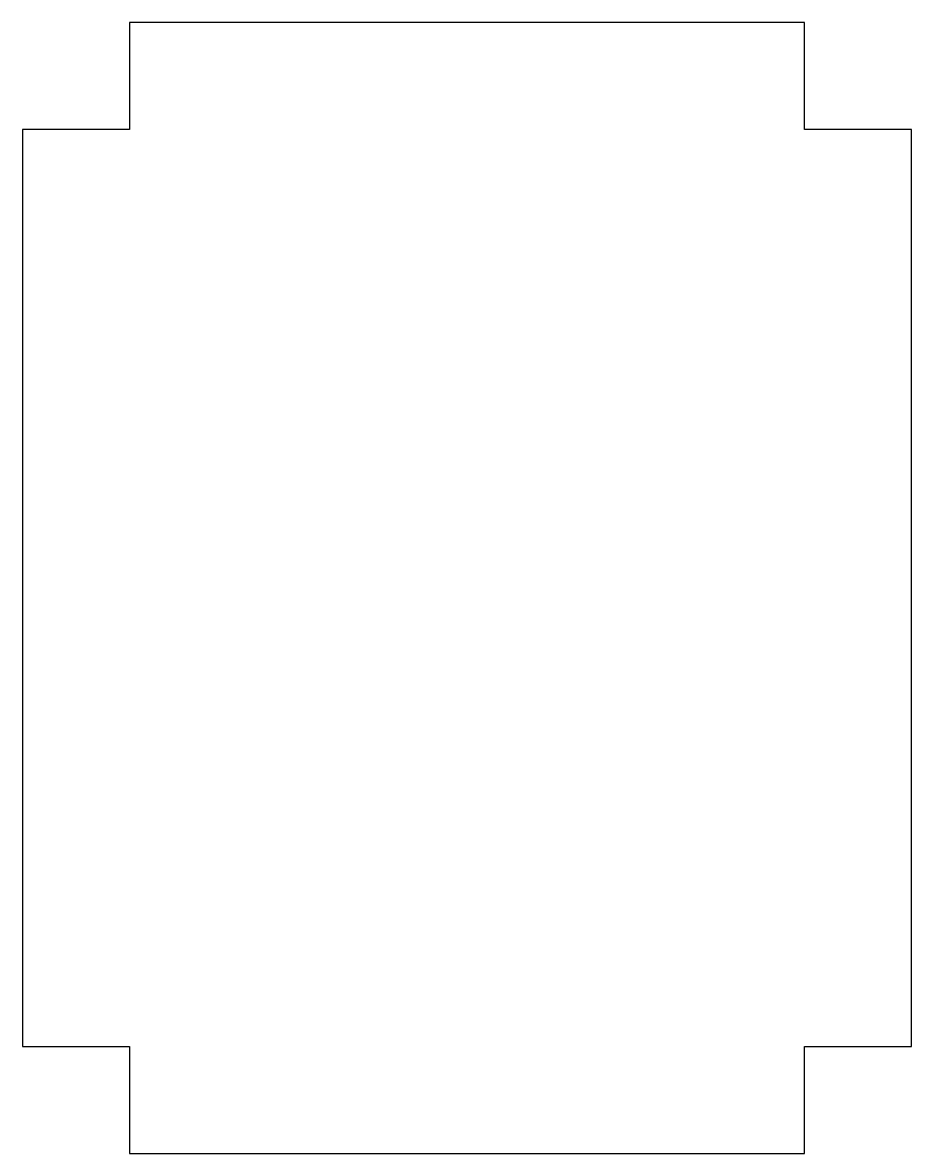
# Model space of a CAD drawing. Header units: inches. Extents: x -0.91 to 0.13, y -1.32 to 0.
import ezdxf

# ---------------------------------------------------------------- set-up
doc = ezdxf.new("R2010")
doc.units = ezdxf.units.IN
doc.header["$MEASUREMENT"] = 0

msp = doc.modelspace()

# ---------------------------------------------------------------- linework, layer by layer
msp.add_lwpolyline([(-0.79, 0), (-0.79, -0.125), (-0.915, -0.125), (-0.915, -1.198), (-0.79, -1.198), (-0.79, -1.323), (0, -1.323), (0, -1.198), (0.125, -1.198), (0.125, -0.125), (0, -0.125), (0, 0)], close=True)

doc.saveas('drawing.dxf')
